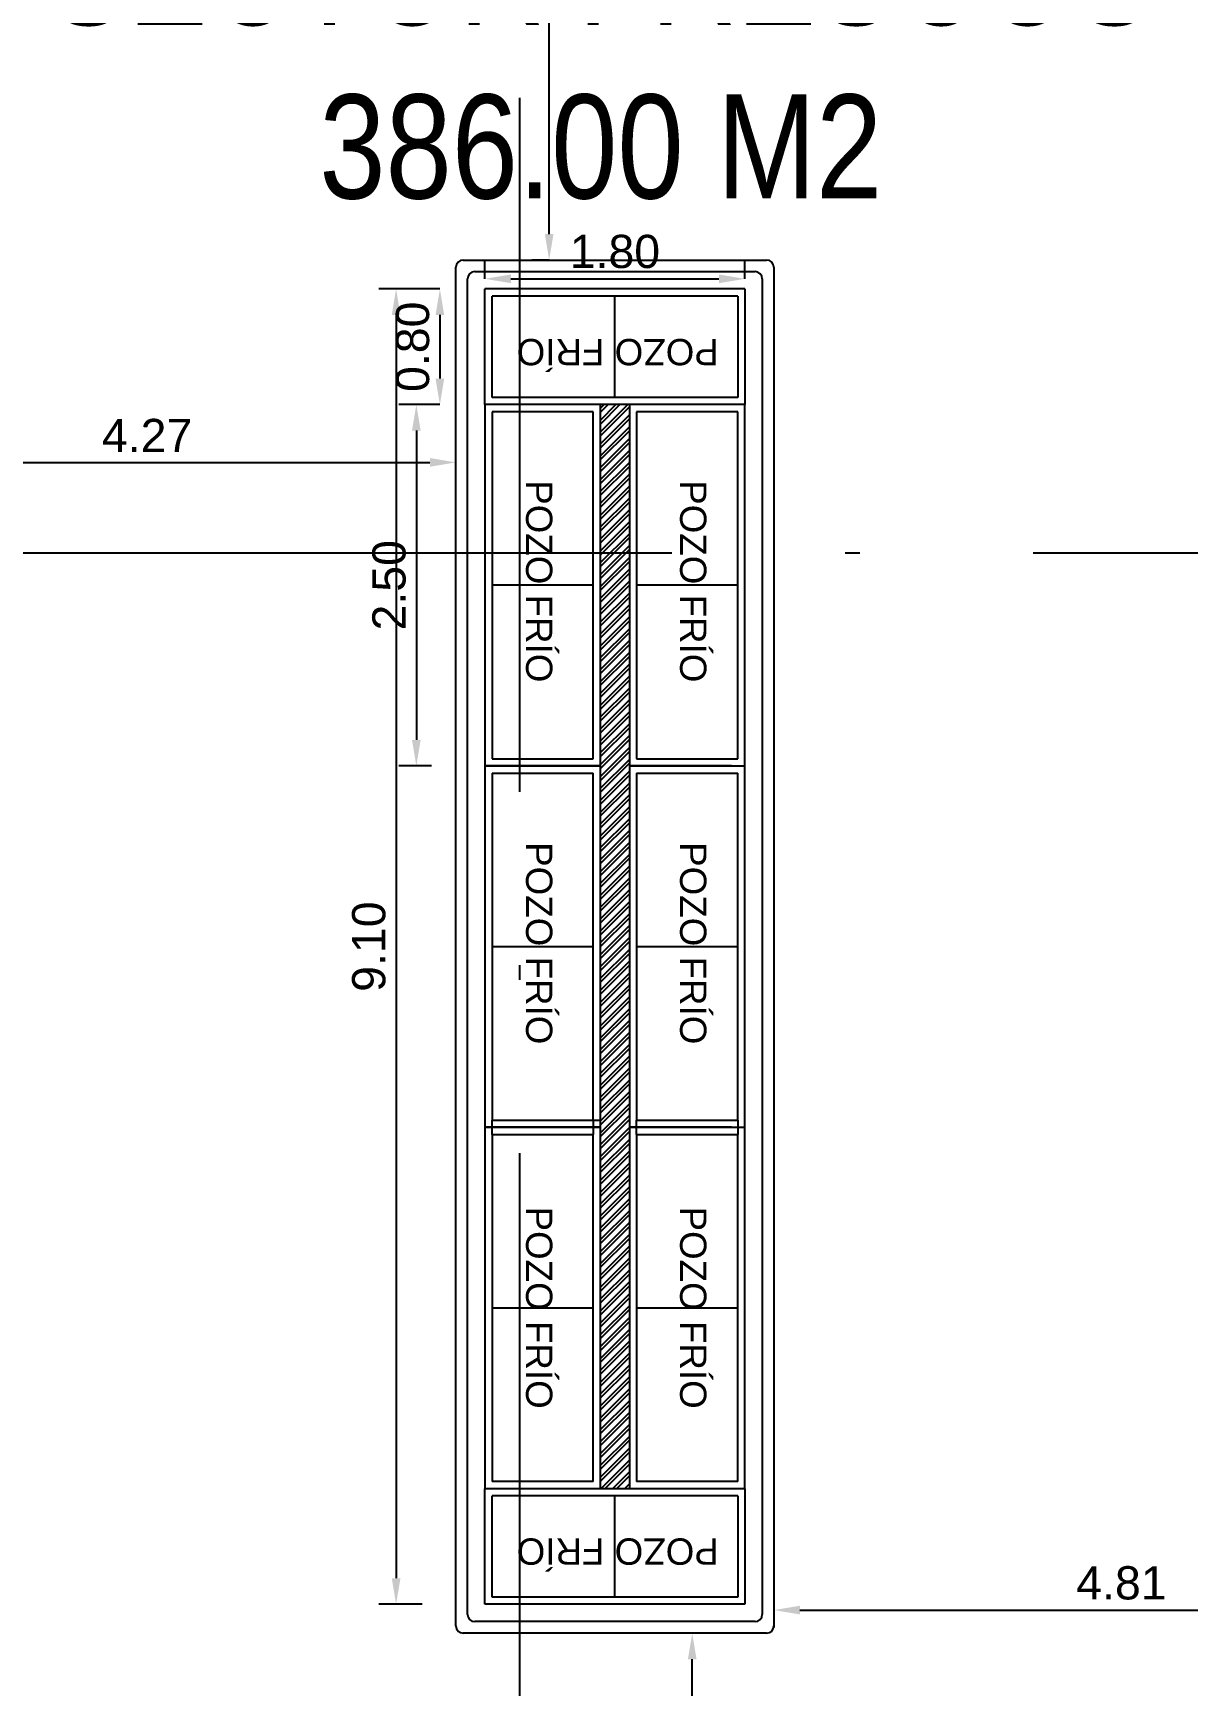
# Model space of a CAD drawing. Header units: metres. Extents: x 0 to 8715937, y -236336 to 216.
# Drawn here: x 155.28 to 163.27, y 79.19 to 90.63 of the extents above; entities that cross this region are included whole.
import ezdxf

# ---------------------------------------------------------------- set-up
doc = ezdxf.new("R2010")
doc.units = ezdxf.units.M
doc.header["$MEASUREMENT"] = 0
doc.header["$PDMODE"] = 3
doc.linetypes.add('ACAD_ISO10W100', pattern=[18, 12, -3, 0, -3])
for name, color, linetype in [('0-BLOCK-EQUIPAMIENTO', 7, 'Continuous'), ('0-BLOCK-ESTRUCTURA', 7, 'Continuous'), ('barandas', 251, 'Continuous'), ('COTAS INTERIORES', 2, 'Continuous'), ('EJES', 251, 'ACAD_ISO10W100'), ('FRIO', 7, 'Continuous'), ('MUEBLES', 45, 'Continuous'), ('TEXTO', 7, 'Continuous')]:
    doc.layers.add(name, color=color, linetype=linetype)
doc.styles.add('AR', font='arial.ttf')
doc.dimstyles.new('CotaLoc0', dxfattribs={"dimtxt": 0.23, "dimasz": 0.18, "dimexe": 0.12, "dimexo": 0.37, "dimgap": 0.07, "dimtad": 1, "dimzin": 0, "dimdsep": 46, "dimtxsty": 'AR', "dimcen": 0.9, "dimclrd": 251, "dimclre": 251, "dimadec": 0, "dimazin": 0, "dimtfac": 1, "dimtofl": 0, "dimtmove": 1, "dimatfit": 3, "dimfxl": 0.18, "dimtolj": 1, "dimtzin": 0, "dimarcsym": 1})

# ---------------------------------------------------------------- blocks, each defined once
blk = doc.blocks.new('DPM-ESTRUCTURA')
at = {"layer": 'EJES', "ltscale": 0.4}
for p, q in [((70.928, 41.58), (70.928, 112.33)), ((108.48, 87.03), (16.48, 87.03))]:
    blk.add_line(p, q, dxfattribs=at)
blk = doc.blocks.new('*D189')
at = {"layer": 'COTAS INTERIORES', "color": 251, "lineweight": -2, "ltscale": 0.1, "transparency": 16777216}
for p, q in [((70.316, 88.059), (70.092, 88.059)), ((70.212, 87.879), (70.212, 85.739)), ((70.316, 85.559), (70.092, 85.559))]:
    blk.add_line(p, q, dxfattribs=at)
at = {"layer": 'COTAS INTERIORES', "color": 251, "ltscale": 0.1, "transparency": 16777216}
for points in [[(70.182, 87.879), (70.242, 87.879), (70.212, 88.059)], [(70.182, 85.739), (70.242, 85.739), (70.212, 85.559)]]:
    blk.add_solid(points, dxfattribs=at)
at = {"layer": 'Defpoints', "color": 0, "ltscale": 0.1, "transparency": 16777216}
for p in [(70.686, 88.059), (70.212, 85.559), (70.686, 85.559)]:
    blk.add_point(p, dxfattribs=at)
at = {"layer": 'COTAS INTERIORES', "color": 0, "ltscale": 0.1, "transparency": 16777216, "insert": (70.024, 86.809), "char_height": 0.23, "attachment_point": 5, "rotation": 90, "style": 'AR'}
blk.add_mtext('\\A1;2.50', dxfattribs=at)
blk = doc.blocks.new('*D190')
at = {"layer": 'COTAS INTERIORES', "color": 251, "lineweight": -2, "ltscale": 0.1, "transparency": 16777216}
for p, q in [((70.375, 88.859), (70.255, 88.859)), ((70.375, 88.679), (70.375, 88.239)), ((70.375, 88.059), (70.255, 88.059))]:
    blk.add_line(p, q, dxfattribs=at)
at = {"layer": 'COTAS INTERIORES', "color": 251, "ltscale": 0.1, "transparency": 16777216}
for points in [[(70.345, 88.679), (70.405, 88.679), (70.375, 88.859)], [(70.345, 88.239), (70.405, 88.239), (70.375, 88.059)]]:
    blk.add_solid(points, dxfattribs=at)
at = {"layer": 'Defpoints', "color": 0, "ltscale": 0.1, "transparency": 16777216}
for p in [(70.686, 88.859), (70.375, 88.059), (70.686, 88.059)]:
    blk.add_point(p, dxfattribs=at)
at = {"layer": 'COTAS INTERIORES', "color": 0, "ltscale": 0.1, "transparency": 16777216, "insert": (70.187, 88.459), "char_height": 0.23, "attachment_point": 5, "rotation": 90, "style": 'AR'}
blk.add_mtext('\\A1;0.80', dxfattribs=at)
blk = doc.blocks.new('*D191')
at = {"layer": 'COTAS INTERIORES', "color": 251, "lineweight": -2, "ltscale": 0.1, "transparency": 16777216}
for p, q in [((70.252, 88.859), (69.952, 88.859)), ((70.072, 88.679), (70.072, 79.939)), ((70.252, 79.759), (69.952, 79.759))]:
    blk.add_line(p, q, dxfattribs=at)
at = {"layer": 'COTAS INTERIORES', "color": 251, "ltscale": 0.1, "transparency": 16777216}
for points in [[(70.042, 88.679), (70.102, 88.679), (70.072, 88.859)], [(70.042, 79.939), (70.102, 79.939), (70.072, 79.759)]]:
    blk.add_solid(points, dxfattribs=at)
at = {"layer": 'Defpoints', "color": 0, "ltscale": 0.1, "transparency": 16777216}
for p in [(70.686, 88.859), (70.072, 79.759), (70.686, 79.759)]:
    blk.add_point(p, dxfattribs=at)
at = {"layer": 'COTAS INTERIORES', "color": 0, "ltscale": 0.1, "transparency": 16777216, "insert": (69.884, 84.309), "char_height": 0.23, "attachment_point": 5, "rotation": 90, "style": 'AR'}
blk.add_mtext('\\A1;9.10', dxfattribs=at)
blk = doc.blocks.new('*D192')
at = {"layer": 'COTAS INTERIORES', "color": 251, "lineweight": -2, "ltscale": 0.1, "transparency": 16777216}
for p, q in [((70.686, 88.929), (70.686, 89.049)), ((72.486, 88.929), (72.486, 89.049)), ((70.866, 88.929), (72.306, 88.929))]:
    blk.add_line(p, q, dxfattribs=at)
at = {"layer": 'COTAS INTERIORES', "color": 251, "ltscale": 0.1, "transparency": 16777216}
for points in [[(70.866, 88.959), (70.866, 88.899), (70.686, 88.929)], [(72.306, 88.959), (72.306, 88.899), (72.486, 88.929)]]:
    blk.add_solid(points, dxfattribs=at)
at = {"layer": 'Defpoints', "color": 0, "ltscale": 0.1, "transparency": 16777216}
for p in [(70.686, 88.859), (72.486, 88.929), (72.486, 88.859)]:
    blk.add_point(p, dxfattribs=at)
at = {"layer": 'COTAS INTERIORES', "color": 0, "ltscale": 0.1, "transparency": 16777216, "insert": (71.586, 89.117), "char_height": 0.23, "attachment_point": 5, "style": 'AR'}
blk.add_mtext('\\A1;1.80', dxfattribs=at)
blk = doc.blocks.new('*D268')
at = {"layer": 'COTAS INTERIORES', "color": 251, "lineweight": -2, "ltscale": 0.1, "transparency": 16777216}
for p, q in [((158.206, 87.659), (158.206, 87.779)), ((153.932, 87.659), (153.932, 87.539)), ((154.112, 87.659), (158.026, 87.659))]:
    blk.add_line(p, q, dxfattribs=at)
at = {"layer": 'COTAS INTERIORES', "color": 251, "ltscale": 0.1, "transparency": 16777216}
for points in [[(154.112, 87.689), (154.112, 87.629), (153.932, 87.659)], [(158.026, 87.689), (158.026, 87.629), (158.206, 87.659)]]:
    blk.add_solid(points, dxfattribs=at)
at = {"layer": 'Defpoints', "color": 0, "ltscale": 0.1, "transparency": 16777216}
for p in [(153.932, 87.659), (158.206, 87.659), (158.206, 87.659)]:
    blk.add_point(p, dxfattribs=at)
at = {"layer": 'COTAS INTERIORES', "color": 0, "ltscale": 0.1, "transparency": 16777216, "insert": (156.069, 87.845), "char_height": 0.23, "attachment_point": 5, "style": 'AR'}
blk.add_mtext('\\A1;4.27', dxfattribs=at)
blk = doc.blocks.new('*D269')
at = {"layer": 'COTAS INTERIORES', "color": 251, "lineweight": -2, "ltscale": 0.1, "transparency": 16777216}
for p, q in [((159.841, 79.559), (159.721, 79.559)), ((159.841, 78.241), (159.841, 79.379)), ((159.841, 78.061), (159.721, 78.061))]:
    blk.add_line(p, q, dxfattribs=at)
at = {"layer": 'COTAS INTERIORES', "color": 251, "ltscale": 0.1, "transparency": 16777216}
for points in [[(159.811, 79.379), (159.871, 79.379), (159.841, 79.559)], [(159.811, 78.241), (159.871, 78.241), (159.841, 78.061)]]:
    blk.add_solid(points, dxfattribs=at)
at = {"layer": 'Defpoints', "color": 0, "ltscale": 0.1, "transparency": 16777216}
for p in [(159.841, 79.559), (159.841, 79.559), (159.841, 78.061)]:
    blk.add_point(p, dxfattribs=at)
at = {"layer": 'COTAS INTERIORES', "color": 0, "ltscale": 0.1, "transparency": 16777216, "insert": (159.654, 78.81), "char_height": 0.23, "attachment_point": 5, "rotation": 90, "style": 'AR'}
blk.add_mtext('\\A1;1.50', dxfattribs=at)
blk = doc.blocks.new('*D270')
at = {"layer": 'COTAS INTERIORES', "color": 251, "lineweight": -2, "ltscale": 0.1, "transparency": 16777216}
for p, q in [((158.851, 96.333), (158.731, 96.333)), ((158.851, 89.239), (158.851, 96.153)), ((158.851, 89.059), (158.731, 89.059))]:
    blk.add_line(p, q, dxfattribs=at)
at = {"layer": 'COTAS INTERIORES', "color": 251, "ltscale": 0.1, "transparency": 16777216}
for points in [[(158.821, 96.153), (158.881, 96.153), (158.851, 96.333)], [(158.821, 89.239), (158.881, 89.239), (158.851, 89.059)]]:
    blk.add_solid(points, dxfattribs=at)
at = {"layer": 'Defpoints', "color": 0, "ltscale": 0.1, "transparency": 16777216}
for p in [(158.851, 96.333), (158.851, 96.333), (158.851, 89.059)]:
    blk.add_point(p, dxfattribs=at)
at = {"layer": 'COTAS INTERIORES', "color": 0, "ltscale": 0.1, "transparency": 16777216, "insert": (158.666, 92.696), "char_height": 0.23, "attachment_point": 5, "rotation": 90, "style": 'AR'}
blk.add_mtext('\\A1;7.27', dxfattribs=at)
blk = doc.blocks.new('*D293')
at = {"layer": 'COTAS INTERIORES', "color": 251, "lineweight": -2, "ltscale": 0.1, "transparency": 16777216}
for p, q in [((160.406, 79.719), (160.406, 79.599)), ((160.586, 79.719), (165.035, 79.719)), ((165.215, 79.719), (165.215, 79.599))]:
    blk.add_line(p, q, dxfattribs=at)
at = {"layer": 'COTAS INTERIORES', "color": 251, "ltscale": 0.1, "transparency": 16777216}
for points in [[(160.586, 79.749), (160.586, 79.689), (160.406, 79.719)], [(165.035, 79.749), (165.035, 79.689), (165.215, 79.719)]]:
    blk.add_solid(points, dxfattribs=at)
at = {"layer": 'Defpoints', "color": 0, "ltscale": 0.1, "transparency": 16777216}
for p in [(160.406, 80.002), (165.215, 80.002), (165.215, 79.719)]:
    blk.add_point(p, dxfattribs=at)
at = {"layer": 'COTAS INTERIORES', "color": 0, "ltscale": 0.1, "transparency": 16777216, "insert": (162.811, 79.906), "char_height": 0.23, "attachment_point": 5, "style": 'AR'}
blk.add_mtext('\\A1;4.81', dxfattribs=at)
blk = doc.blocks.new('DPM-EQUIPAMIENTO')
at = {"layer": 'FRIO', "ltscale": 0.21}
h = blk.add_hatch(dxfattribs=at)
h.set_pattern_fill('ANSI32', color=256, scale=0.0061, angle=-180)
h.set_pattern_definition([(225, (694.647924, 700.44129), (0.0410846718, -0.0410846718), []), (225, (694.620534, 700.44129), (0.0410846718, -0.0410846718), [])])
h.paths.add_polyline_path([(71.686, 85.559), (71.686, 88.059), (71.486, 88.059), (71.486, 85.559), (71.486, 83.059), (71.486, 80.559), (71.686, 80.559), (71.686, 83.059)])
at = {"layer": 'barandas', "ltscale": 0.1}
for p, q in [((70.486, 88.859), (70.486, 89.009)), ((70.536, 89.059), (72.636, 89.059)), ((70.616, 88.979), (72.556, 88.979)), ((72.686, 89.009), (72.686, 79.759)), ((70.486, 79.609), (70.486, 88.859)), ((70.566, 79.689), (70.566, 88.929)), ((72.606, 88.929), (72.606, 79.689)), ((72.686, 79.759), (72.686, 79.609)), ((72.556, 79.639), (70.616, 79.639)), ((70.686, 79.559), (70.536, 79.559)), ((72.636, 79.559), (70.686, 79.559))]:
    blk.add_line(p, q, dxfattribs=at)
for centre, start, end in [((70.536, 89.009), 90, 180), ((70.616, 88.929), 90, 180), ((72.556, 88.929), 0, 90), ((72.636, 89.009), 0, 90), ((70.536, 79.609), 180, 270), ((70.616, 79.689), 180, 270), ((72.556, 79.689), 270, 0), ((72.636, 79.609), 270, 0)]:
    blk.add_arc(centre, 0.05, start, end, dxfattribs=at)
at = {"layer": 'FRIO', "ltscale": 0.21}
for p, q in [((70.686, 88.059), (70.686, 88.859)), ((72.486, 88.859), (70.686, 88.859)), ((72.486, 88.859), (72.486, 88.059)), ((70.736, 88.109), (70.736, 88.809)), ((72.436, 88.809), (70.736, 88.809)), ((71.586, 88.109), (71.586, 88.809)), ((72.436, 88.809), (72.436, 88.109)), ((71.486, 88.059), (70.686, 88.059)), ((70.686, 88.059), (70.686, 85.559)), ((71.686, 88.059), (70.686, 88.059)), ((72.436, 88.109), (70.736, 88.109)), ((71.486, 85.559), (71.486, 88.059)), ((72.486, 88.059), (71.686, 88.059)), ((71.686, 88.059), (71.686, 85.559)), ((72.486, 88.059), (71.686, 88.059)), ((72.486, 85.559), (72.486, 88.059)), ((70.736, 88.009), (70.736, 85.609)), ((71.436, 88.009), (70.736, 88.009)), ((71.436, 85.609), (71.436, 88.009)), ((71.736, 88.009), (71.736, 85.609)), ((72.436, 88.009), (71.736, 88.009)), ((72.436, 85.609), (72.436, 88.009)), ((71.436, 86.809), (70.736, 86.809)), ((72.436, 86.809), (71.736, 86.809)), ((71.486, 85.559), (70.686, 85.559)), ((70.686, 85.559), (70.686, 83.059)), ((70.686, 85.559), (71.486, 85.559)), ((70.736, 85.609), (71.436, 85.609)), ((71.486, 83.059), (71.486, 85.559)), ((72.393, 85.559), (71.686, 85.559)), ((71.686, 85.559), (71.686, 83.059)), ((71.686, 85.559), (72.486, 85.559)), ((71.736, 85.609), (72.436, 85.609)), ((72.486, 83.059), (72.486, 85.559)), ((70.736, 85.509), (70.736, 83.109)), ((70.736, 85.509), (71.436, 85.509)), ((71.436, 83.109), (71.436, 85.509)), ((71.736, 85.509), (71.736, 83.109)), ((71.736, 85.509), (72.436, 85.509)), ((72.436, 83.109), (72.436, 85.509)), ((70.736, 84.309), (71.436, 84.309)), ((71.736, 84.309), (72.436, 84.309)), ((71.486, 83.059), (70.686, 83.059)), ((70.686, 83.059), (70.686, 80.559)), ((70.686, 83.059), (70.686, 83.059)), ((70.686, 83.059), (71.486, 83.059)), ((70.736, 83.009), (70.736, 83.109)), ((70.736, 83.109), (71.486, 83.109)), ((71.436, 83.109), (71.436, 83.009)), ((71.486, 80.559), (71.486, 83.059)), ((71.486, 83.059), (71.486, 83.059)), ((72.393, 83.059), (71.686, 83.059)), ((71.686, 83.059), (71.686, 80.559)), ((71.686, 83.059), (71.686, 83.059)), ((71.686, 83.059), (72.486, 83.059)), ((71.736, 83.009), (71.736, 83.109)), ((71.736, 83.109), (72.436, 83.109)), ((72.436, 83.109), (72.436, 83.009)), ((72.486, 80.559), (72.486, 83.059)), ((72.486, 83.059), (72.486, 83.059)), ((70.736, 83.009), (70.736, 80.609)), ((70.736, 83.009), (71.436, 83.009)), ((71.436, 80.609), (71.436, 83.009)), ((71.736, 83.009), (71.736, 80.609)), ((71.736, 83.009), (72.436, 83.009)), ((72.436, 80.609), (72.436, 83.009)), ((70.736, 81.809), (71.436, 81.809)), ((71.736, 81.809), (72.436, 81.809)), ((71.486, 80.559), (70.686, 80.559)), ((70.686, 79.759), (70.686, 80.559)), ((72.486, 80.559), (70.686, 80.559)), ((71.436, 80.609), (70.736, 80.609)), ((70.736, 79.809), (70.736, 80.509)), ((72.436, 80.509), (70.736, 80.509)), ((71.586, 79.809), (71.586, 80.509)), ((72.486, 80.559), (71.686, 80.559)), ((72.436, 80.609), (71.736, 80.609)), ((72.436, 80.509), (72.436, 79.809)), ((72.486, 80.559), (72.486, 79.759)), ((72.486, 79.759), (70.686, 79.759)), ((72.436, 79.809), (70.736, 79.809))]:
    blk.add_line(p, q, dxfattribs=at)
at = {"layer": 'MUEBLES', "ltscale": 0.21, "char_height": 0.1821, "attachment_point": 1, "style": 'AR'}
for insert, rotation in [((72.305, 88.331), 180), ((71.153, 87.536), 270), ((72.219, 87.536), 270), ((71.153, 85.032), 270), ((72.219, 85.032), 270), ((71.153, 82.511), 270), ((72.219, 82.511), 270), ((72.305, 80.033), 180)]:
    blk.add_mtext_dynamic_manual_height_columns('POZO FRÍO', width=1.59333, gutter_width=12.5, heights=[0], dxfattribs=dict(at, insert=insert, rotation=rotation))
at = {"layer": 'COTAS INTERIORES', "ltscale": 0.1}
dim = blk.add_linear_dim(base=(72.486, 88.929), p1=(70.686, 88.859), p2=(72.486, 88.859), dimstyle='CotaLoc0', override={"dimfxlon": 1}, dxfattribs=at)
dim.commit()
dim.dimension.update_dxf_attribs({"geometry": '*D192', "text_midpoint": (71.586, 89.117)})
for base, p1, p2, picture, middle in [((70.072, 79.759), (70.686, 88.859), (70.686, 79.759), '*D191', (69.884, 84.309)), ((70.375, 88.059), (70.686, 88.859), (70.686, 88.059), '*D190', (70.187, 88.459)), ((70.212, 85.559), (70.686, 88.059), (70.686, 85.559), '*D189', (70.024, 86.809))]:
    dim = blk.add_linear_dim(base=base, p1=p1, p2=p2, angle=270, dimstyle='CotaLoc0', override={"dimfxlon": 1}, dxfattribs=at)
    dim.commit()
    dim.dimension.update_dxf_attribs({"geometry": picture, "text_midpoint": middle})

msp = doc.modelspace()

# ---------------------------------------------------------------- block references
at = {"layer": '0-BLOCK-EQUIPAMIENTO'}
msp.add_blockref('DPM-EQUIPAMIENTO', (87.72, 0), dxfattribs=at)
at = {"layer": '0-BLOCK-ESTRUCTURA', "ltscale": 0.1}
msp.add_blockref('DPM-ESTRUCTURA', (87.72, 0), dxfattribs=at)

# ---------------------------------------------------------------- texts
at = {"layer": 'TEXTO', "ltscale": 0.1, "insert": (153.198, 91.404), "char_height": 0.71962, "attachment_point": 1, "style": 'AR'}
msp.add_mtext_dynamic_manual_height_columns('\\pi2.1881;{\\fArial Narrow|b0|i0|c0|p34;SECTOR FRESCOS\\P\\pi4.0625;386.00 M2}', width=11.94457, gutter_width=12.5, heights=[0], dxfattribs=at)

# ---------------------------------------------------------------- dimensions: what is measured, and where the dimension line sits
at = {"layer": 'COTAS INTERIORES', "ltscale": 0.1}
for base, p1, p2, picture, middle in [((158.851, 96.333), (158.851, 89.059), (158.851, 96.333), '*D270', (158.666, 92.696)), ((159.841, 79.559), (159.841, 78.061), (159.841, 79.559), '*D269', (159.654, 78.81))]:
    dim = msp.add_linear_dim(base=base, p1=p1, p2=p2, angle=90, dimstyle='CotaLoc0', override={"dimfxlon": 1}, dxfattribs=at)
    dim.commit()
    dim.dimension.update_dxf_attribs({"geometry": picture, "text_midpoint": middle})
for base, p1, p2, picture, middle in [((158.206, 87.659), (153.932, 87.659), (158.206, 87.659), '*D268', (156.069, 87.845)), ((165.215, 79.719), (160.406, 80.002), (165.215, 80.002), '*D293', (162.811, 79.906))]:
    dim = msp.add_linear_dim(base=base, p1=p1, p2=p2, dimstyle='CotaLoc0', override={"dimfxlon": 1}, dxfattribs=at)
    dim.commit()
    dim.dimension.update_dxf_attribs({"geometry": picture, "text_midpoint": middle})

doc.saveas('drawing.dxf')
